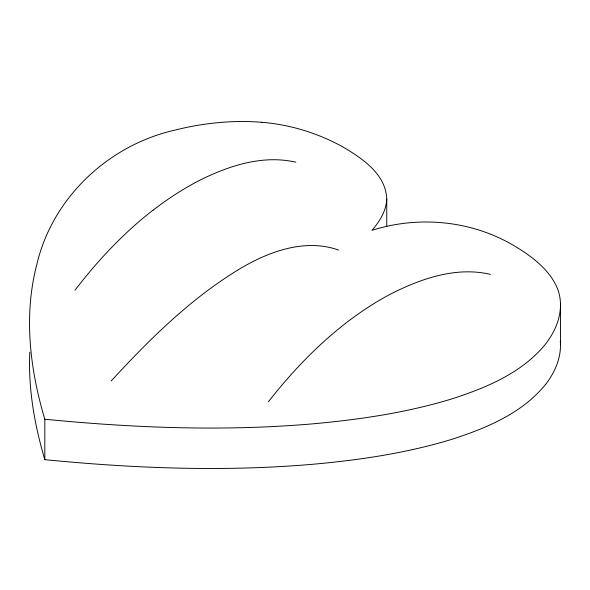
<?xml version="1.0" encoding="UTF-8"?>
<svg xmlns="http://www.w3.org/2000/svg" width="590" height="590" viewBox="0 0 590 590"><rect width="100%" height="100%" fill="white"/><g stroke="black" fill="none" stroke-linecap="round" stroke-linejoin="round"><path stroke-width="0.89" d="M261.857 122.278A121.009 69.863 0 0 1 276.327 124.011C294.322 126.85 311.911 132.16 328.497 139.697A190.179 109.799 0 0 1 342.967 146.984C362.341 158.408 385.919 174.19 386.752 199.088C386.244 210.999 379.547 221.589 371.958 230.351C419.704 215.129 473.505 220.704 516.361 247.092A190.179 109.799 0 0 1 528.979 255.441C539.887 263.516 550.182 273.177 556.141 285.567A121.009 69.863 0 0 1 559.158 293.916C562.012 305.207 560.072 317.25 555.382 327.775A176.211 101.731 0 0 1 545.713 343.852C522.334 372.799 486.566 387.637 452.088 398.825C406.82 412.661 359.767 419.586 312.722 423.849C223.544 431.519 133.768 427.957 44.811 419.232C29.943 369.399 23.43 315.473 36.816 264.549C52.355 197.635 108.752 144.808 175.37 130.036A176.484 101.893 0 0 1 197.473 125.36C218.713 121.82 240.381 120.53 261.857 122.278M560.5 304.027L560.5 344.464C560.64 352.643 558.671 360.756 555.382 368.212A176.211 101.731 0 0 1 545.713 384.282M29.802 352.186C28.091 388.567 34.545 424.874 44.811 459.662C133.768 468.386 223.544 471.948 312.722 464.278C359.767 460.023 406.82 453.098 452.088 439.262C486.566 428.075 522.327 413.229 545.713 384.282M74.989 290.199C97.763 260.559 123.494 233.013 153.105 210.092M268.347 401.827C291.423 372.349 317.405 344.958 347.156 322.125A298.776 171.491 -59.6 0 1 389.894 294.41C420.427 278.812 455.856 266.282 490.371 274.357M111.208 380.956C150.089 338.653 191.647 297.596 241.266 267.956C270.036 251.148 305.539 238.353 338.535 250.042M195.688 182.354C226.059 166.623 261.407 154.278 295.819 162.191M560.308 341.072L560.5 344.464M386.752 199.088L386.752 226.656M44.811 419.232L44.811 459.662M153.12 210.158A298.776 173.497 -60.4 0 1 195.688 182.413"/></g></svg>
